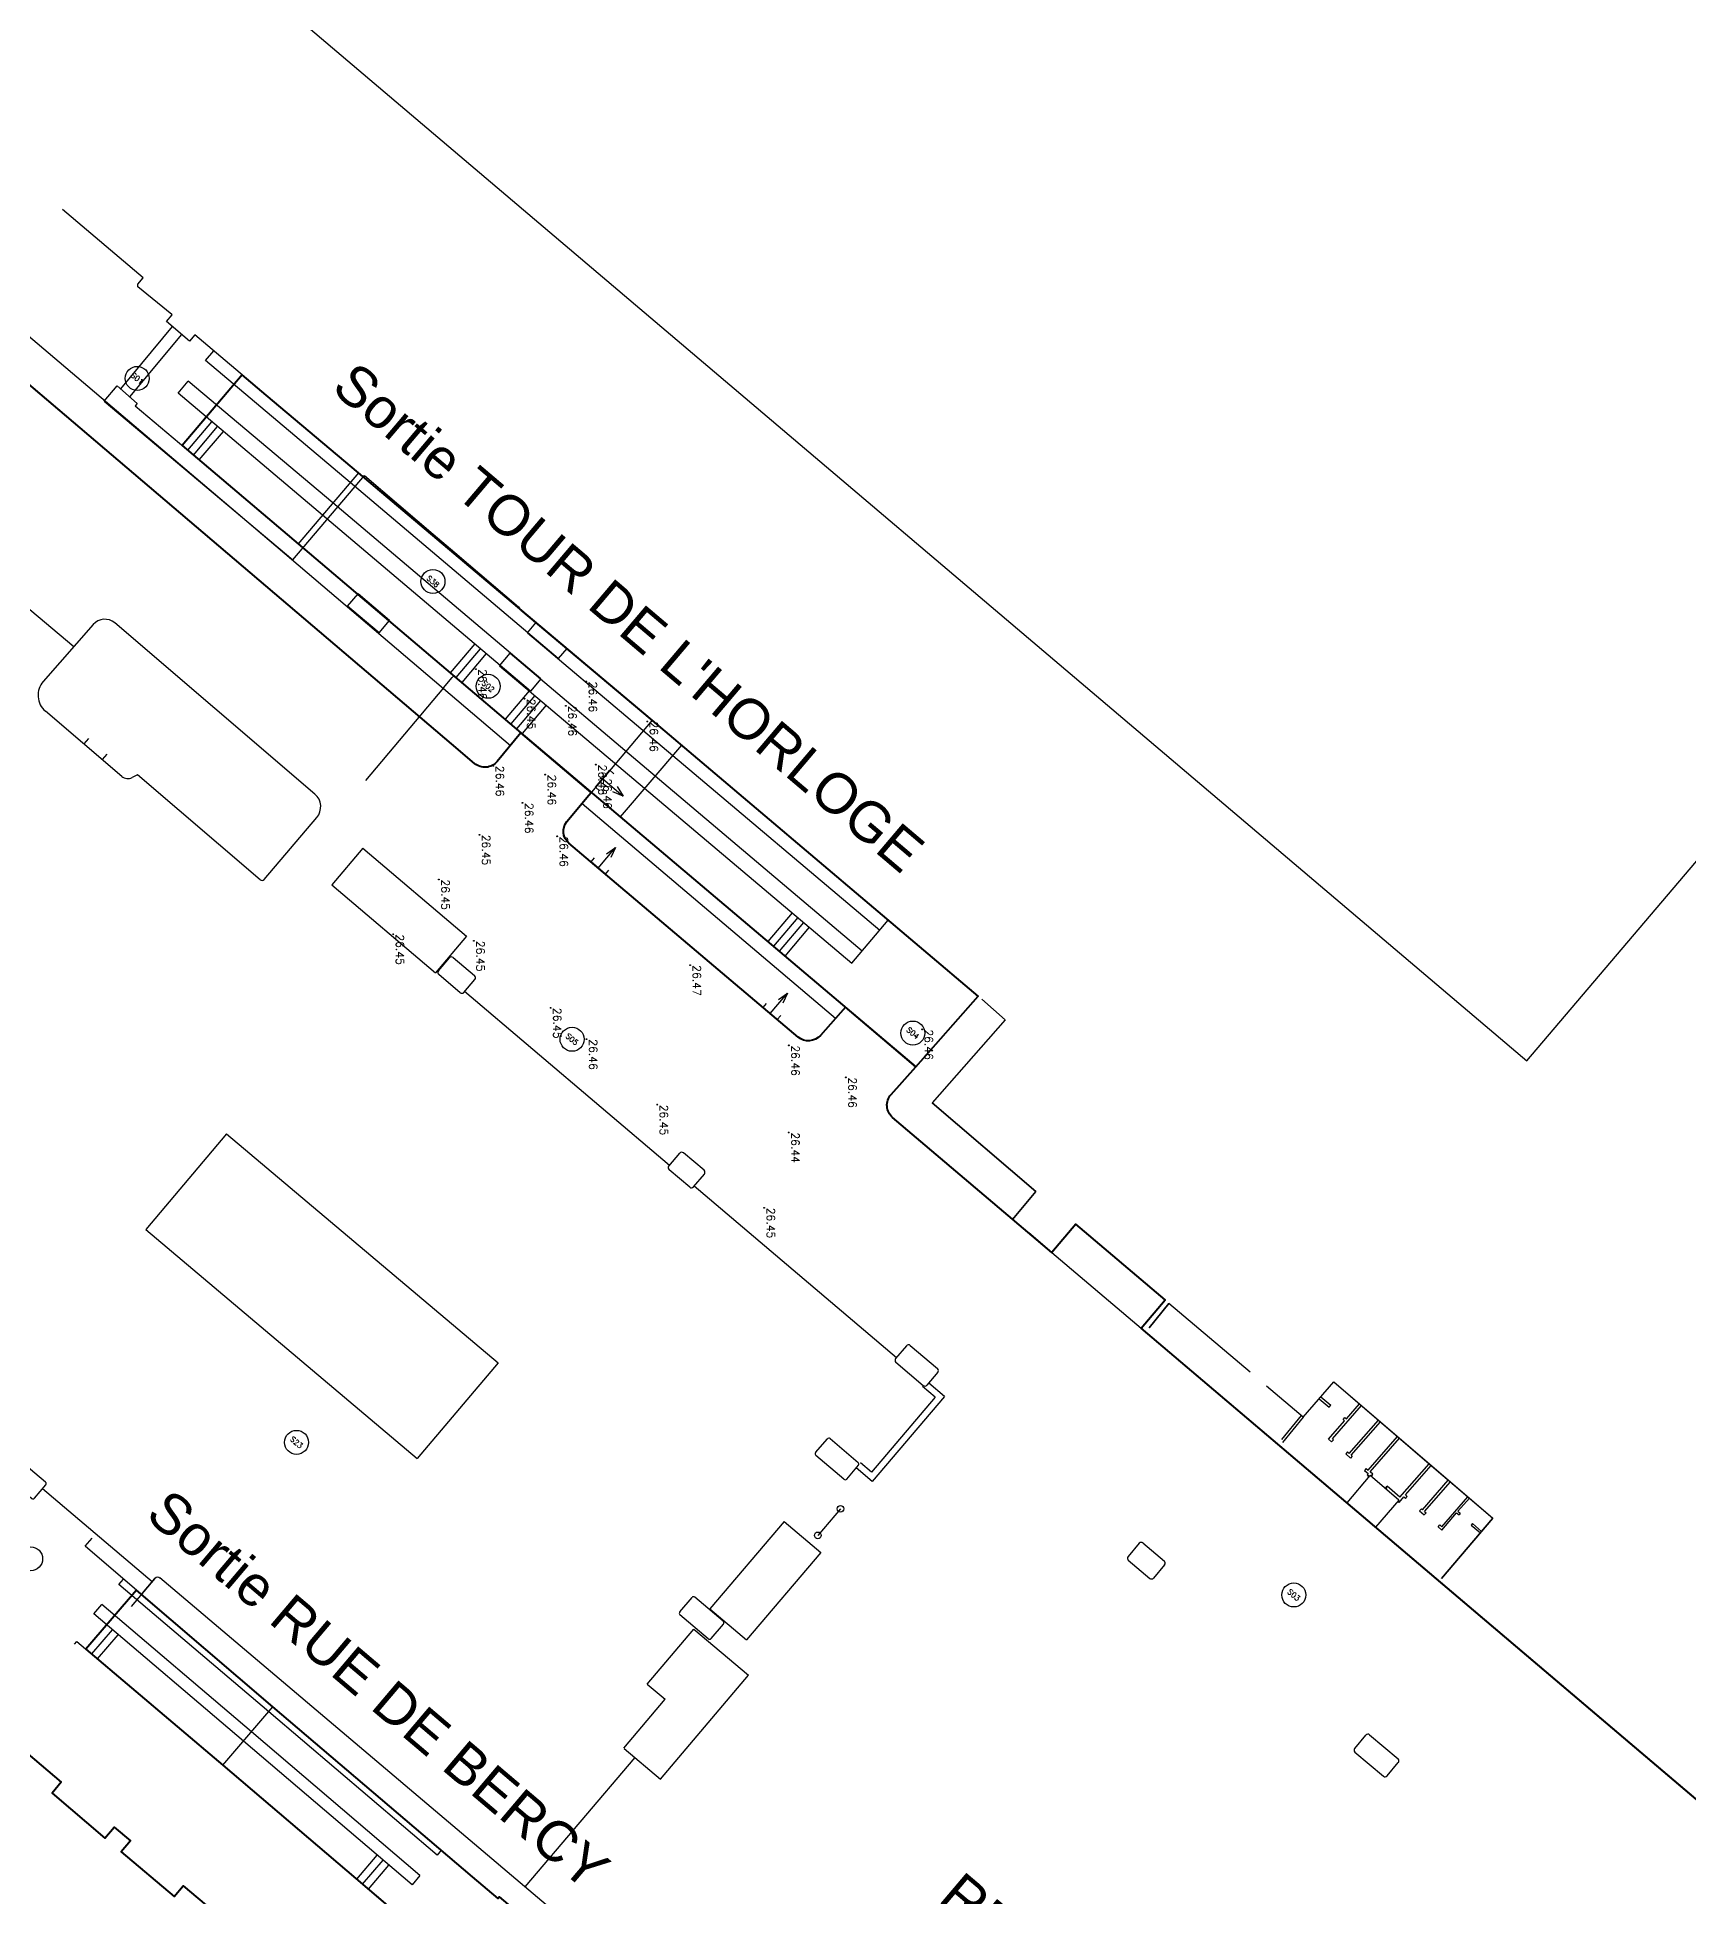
# Model space of a CAD drawing. Header units: metres. Extents: x 1653773 to 1654374, y 8182561 to 8183166.
# Drawn here: x 1654007.7 to 1654069.6, y 8182821.9 to 8182891.7 of the extents above; entities that cross this region are included whole.
import ezdxf
from ezdxf.enums import TextEntityAlignment as Align

# ---------------------------------------------------------------- set-up
doc = ezdxf.new("R2010")
doc.units = ezdxf.units.M
doc.header["$LTSCALE"] = 2
doc.header["$PDMODE"] = 32
doc.header["$PDSIZE"] = 0.03
doc.linetypes.add('CONTINU', pattern=[0])
for name, color, linetype in [('schema', 7, 'Continuous'), ('TOP-BATIS-_-E', 7, 'Continuous'), ('TOP-BATIS-MUR-E', 7, 'Continuous'), ('TOP-INFRA-EF-E', 7, 'Continuous'), ('TOP-INFRA-EM-E', 7, 'Continuous'), ('TOP-SCAN-TRUEVIEW-E', 7, 'Continuous'), ('TOP4R-ALTIT-_-E', 1, 'Continuous'), ('TOP4R-BATIS-_-E', 1, 'Continuous'), ('TOP4R-BATIS-RPT-E', 8, 'Continuous'), ('TOP4R-EQUIP-_-E', 3, 'Continuous'), ('TOP4R-INFRA-EF-E', 1, 'Continuous'), ('TOP4R-INFRA-EM-E', 1, 'Continuous'), ('TOP4R-SCAN-TRUEVIEW-E', 7, 'Continuous'), ('TOP6R-BATIS-_-E', 3, 'Continuous'), ('TOP6R-EQUIP-_-E', 3, 'Continuous'), ('TOP6R-INFRA-EF-E', 3, 'Continuous'), ('TOP6R-INFRA-EM-E', 3, 'Continuous'), ('TOP6R-SCAN-TRUEVIEW-E', 7, 'Continuous')]:
    doc.layers.add(name, color=color, linetype=linetype)
doc.layers.add('TOP4R-SURFACE-_-E', color=7, linetype='Continuous', lineweight=40)
doc.styles.add('Arial', font='ARIAL.TTF')
doc.styles.add('Romanc 2', font='Romanc.shx', dxfattribs={"width": 0.99, "height": 0.5})
doc.styles.get("Standard").update_dxf_attribs({"font": 'txt.shx'})

# ---------------------------------------------------------------- blocks, each defined once
blk = doc.blocks.new('TOPM-ALTIT-_-E')
at = {"color": 0}
blk.add_point((0, 0), dxfattribs=at)
blk = doc.blocks.new('319')
at = {"linetype": 'Continuous'}
for p, q in [((0.5, 0), (0.5, 1)), ((0, 0), (0, 0.2)), ((0, 0), (1, 0)), ((1, 0), (1, 0.2))]:
    blk.add_line(p, q, dxfattribs=at)
blk.add_lwpolyline([(0.65, 0.6), (0.5, 1), (0.35, 0.6)], dxfattribs=at)
blk = doc.blocks.new('cdr_shm')
for p, q in [((1, 0), (1, 1)), ((0, 0), (1, 0))]:
    blk.add_line(p, q)
at = {"flags": 4}
blk.add_attdef('FEUILLE', text='', height=0.05, dxfattribs=at).set_placement((0.05, 0.05), align=Align.BOTTOM_LEFT)

msp = doc.modelspace()

# ---------------------------------------------------------------- linework, layer by layer
at = {"layer": 'TOP-BATIS-_-E'}
for p, q in [((1654009.062, 8182831.402), (1654009.154, 8182831.51)), ((1654009.154, 8182831.51), (1654014.63, 8182826.863))]:
    msp.add_line(p, q, dxfattribs=at)
at = {"layer": 'TOP-BATIS-MUR-E', "linetype": 'CONTINU'}
msp.add_line((1654009.46, 8182835.076), (1654009.724, 8182835.384), dxfattribs=at)
at = {"layer": 'TOP-BATIS-MUR-E', "linetype": 'CONTINU', "flags": 128}
msp.add_lwpolyline([(1654014.63, 8182826.863), (1654016.505, 8182829.051), (1654015.08, 8182830.266), (1654009.46, 8182835.076)], dxfattribs=at)
at = {"layer": 'TOP-INFRA-EF-E', "linetype": 'Continuous', "flags": 128}
for points in [[(1654009.494, 8182831.221), (1654010.273, 8182832.13)], [(1654009.71, 8182831.038), (1654010.489, 8182831.946)], [(1654009.926, 8182830.854), (1654010.705, 8182831.762)]]:
    msp.add_lwpolyline(points, dxfattribs=at)
at = {"layer": 'TOP-INFRA-EM-E'}
for p, q in [((1654010.729, 8182833.646), (1654010.898, 8182833.845)), ((1654016.346, 8182828.866), (1654010.729, 8182833.646)), ((1654009.789, 8182832.542), (1654010.087, 8182832.892)), ((1654015.402, 8182827.765), (1654009.789, 8182832.542)), ((1654015.702, 8182828.114), (1654010.087, 8182832.892))]:
    msp.add_line(p, q, dxfattribs=at)
at = {"layer": 'TOP-INFRA-EM-E', "flags": 128}
msp.add_lwpolyline([(1654012.344, 8182829.541, 0, 0, 0), (1654011.581, 8182830.188, 0.2, 0, 0), (1654011.2, 8182830.511, 0, 0, 0)], format="xyseb", dxfattribs=at)
at = {"layer": 'TOP-SCAN-TRUEVIEW-E'}
msp.add_circle((1654007.418, 8182834.607), 0.45, dxfattribs=at)
at = {"layer": 'TOP4R-BATIS-_-E'}
for p, q in [((1653993.911, 8182890.07), (1654023.195, 8182865.157)), ((1654019.708, 8182875.327), (1654024.98, 8182870.884)), ((1654017.448, 8182872.666), (1654023.244, 8182867.752)), ((1654024.98, 8182870.884), (1654030.725, 8182866.045)), ((1654009.76, 8182869.637), (1654007.89, 8182867.5)), ((1654018.079, 8182863.281), (1654010.572, 8182869.696)), ((1654025.804, 8182865.572), (1654023.244, 8182867.752)), ((1654010.837, 8182863.943), (1654007.971, 8182866.389)), ((1654030.725, 8182866.045), (1654028.383, 8182863.275)), ((1654030.725, 8182866.045), (1654042.948, 8182855.708)), ((1654009.585, 8182865.358), (1654009.414, 8182865.157)), ((1654024.908, 8182864.498), (1654025.804, 8182865.572)), ((1654010.27, 8182864.773), (1654010.099, 8182864.573)), ((1654023.195, 8182865.157), (1654024.065, 8182864.424)), ((1654011.423, 8182863.996), (1654011.222, 8182863.896)), ((1654016.03, 8182860.065), (1654011.423, 8182863.996)), ((1654028.356, 8182863.239), (1654027.53, 8182862.25)), ((1654028.383, 8182863.275), (1654028.356, 8182863.239)), ((1654016.171, 8182860.076), (1654018.149, 8182862.401)), ((1654029.525, 8182862.426), (1654037.969, 8182855.29)), ((1654027.6, 8182861.44), (1654036.2, 8182854.167)), ((1654022.713, 8182856.653), (1654023.125, 8182857.139)), ((1654023.266, 8182857.15), (1654024.067, 8182856.471)), ((1654023.525, 8182855.833), (1654022.724, 8182856.512)), ((1654023.666, 8182855.844), (1654024.078, 8182856.33)), ((1654042.948, 8182855.708), (1654039.681, 8182852.01)), ((1654037.969, 8182855.29), (1654037.033, 8182854.228)), ((1654039.743, 8182851.152), (1654044.85, 8182846.824)), ((1654014.764, 8182850.543), (1654011.734, 8182846.949)), ((1654014.763, 8182850.542), (1654024.947, 8182841.955)), ((1654031.35, 8182849.332), (1654031.759, 8182849.815)), ((1654032.67, 8182849.173), (1654031.9, 8182849.826)), ((1654032.132, 8182848.538), (1654031.361, 8182849.191)), ((1654032.273, 8182848.549), (1654032.682, 8182849.032)), ((1654045.714, 8182846.091), (1654046.612, 8182847.151)), ((1654049.96, 8182844.311), (1654046.612, 8182847.151)), ((1654011.734, 8182846.949), (1654021.918, 8182838.363)), ((1654045.714, 8182846.091), (1654044.85, 8182846.824)), ((1654045.714, 8182846.091), (1654049.062, 8182843.251)), ((1654049.062, 8182843.251), (1654049.96, 8182844.311)), ((1654072.704, 8182823.194), (1654049.062, 8182843.251)), ((1654040.262, 8182842.594), (1654039.854, 8182842.114)), ((1654040.403, 8182842.606), (1654041.425, 8182841.739)), ((1654024.949, 8182841.957), (1654021.918, 8182838.363)), ((1654039.866, 8182841.973), (1654040.888, 8182841.106)), ((1654041.436, 8182841.598), (1654041.029, 8182841.118)), ((1654041.333, 8182840.667), (1654040.862, 8182841.066)), ((1654041.686, 8182840.696), (1654041.095, 8182841.196)), ((1654041.333, 8182840.667), (1654038.949, 8182837.855)), ((1654041.686, 8182840.696), (1654038.978, 8182837.503)), ((1654036.855, 8182838.586), (1654037.294, 8182839.103)), ((1654037.4, 8182839.111), (1654038.449, 8182838.221)), ((1654037.914, 8182837.59), (1654036.864, 8182838.48)), ((1654038.019, 8182837.598), (1654038.458, 8182838.115)), ((1654038.949, 8182837.855), (1654038.535, 8182838.206)), ((1654038.978, 8182837.503), (1654038.373, 8182838.015)), ((1654056.785, 8182836.699), (1654057.646, 8182837.728)), ((1654057.565, 8182837.714), (1654057.606, 8182837.68)), ((1654058.723, 8182836.811), (1654057.646, 8182837.728)), ((1654057.734, 8182837.743), (1654057.69, 8182837.691)), ((1654058.723, 8182836.811), (1654057.851, 8182835.795)), ((1654058.277, 8182837.28), (1654058.233, 8182837.229)), ((1654058.722, 8182836.714), (1654058.675, 8182836.755)), ((1654048.989, 8182835.188), (1654048.569, 8182834.692)), ((1654049.13, 8182835.2), (1654049.931, 8182834.521)), ((1654012.08, 8182833.871), (1654011.183, 8182832.814)), ((1654011.61, 8182833.317), (1654012.08, 8182833.871)), ((1654026.746, 8182821.629), (1654012.268, 8182833.887)), ((1654048.58, 8182834.552), (1654049.381, 8182833.872)), ((1654049.943, 8182834.38), (1654049.522, 8182833.884)), ((1654031.759, 8182832.613), (1654032.22, 8182833.156)), ((1654032.828, 8182831.608), (1654031.768, 8182832.507)), ((1654033.386, 8182832.266), (1654032.326, 8182833.165)), ((1654032.934, 8182831.616), (1654033.395, 8182832.16)), ((1654016.505, 8182829.051), (1654023.983, 8182822.687)), ((1654006.474, 8182828.001), (1654008.566, 8182826.226)), ((1654057.068, 8182827.5), (1654057.489, 8182827.996)), ((1654057.63, 8182828.007), (1654058.693, 8182827.105)), ((1654057.08, 8182827.359), (1654058.144, 8182826.457)), ((1654058.285, 8182826.468), (1654058.705, 8182826.964)), ((1654008.566, 8182826.226), (1654008.222, 8182825.821)), ((1654014.63, 8182826.863), (1654019.607, 8182822.626)), ((1654008.222, 8182825.821), (1654010.207, 8182824.137)), ((1654010.551, 8182824.543), (1654010.207, 8182824.137)), ((1654010.551, 8182824.543), (1654011.159, 8182824.028)), ((1654011.159, 8182824.028), (1654010.815, 8182823.622)), ((1654010.815, 8182823.622), (1654012.8, 8182821.939)), ((1654013.144, 8182822.345), (1654012.8, 8182821.939)), ((1654013.144, 8182822.345), (1654014.234, 8182821.42)), ((1654019.607, 8182822.626), (1654023.09, 8182819.661)), ((1654024.949, 8182821.867), (1654023.983, 8182822.687))]:
    msp.add_line(p, q, dxfattribs=at)
at = {"layer": 'TOP4R-BATIS-_-E', "flags": 128}
msp.add_lwpolyline([(1654007.071, 8182838.151), (1654006.65, 8182837.655, 0.414214), (1654006.659, 8182837.55), (1654007.46, 8182836.87, 0.414214), (1654007.566, 8182836.879), (1654007.986, 8182837.375, 0.414214), (1654007.977, 8182837.481), (1654007.177, 8182838.16, 0.414214)], format="xyb", close=True, dxfattribs=at)
at = {"layer": 'TOP4R-BATIS-_-E'}
for centre, radius, start, end in [((1654010.196, 8182869.255), 0.579, 49.48775, 138.81095), ((1654008.479, 8182866.984), 0.783, 138.81095, 229.52905), ((1654011.065, 8182864.21), 0.351, 229.52905, 296.56328), ((1654024.45, 8182864.881), 0.597, 229.87164, 320.16394), ((1654017.673, 8182862.806), 0.625, 319.60473, 49.48941), ((1654027.973, 8182861.88), 0.576, 140.15336, 229.77605), ((1654016.095, 8182860.141), 0.1, 229.52905, 319.60473), ((1654023.201, 8182857.074), 0.1, 49.6963, 139.6963), ((1654022.789, 8182856.588), 0.1, 139.6963, 229.6963), ((1654024.002, 8182856.395), 0.1, 319.6963, 49.6963), ((1654023.59, 8182855.909), 0.1, 229.6963, 319.6963), ((1654036.585, 8182854.622), 0.596, 229.77605, 318.61817), ((1654040.132, 8182851.611), 0.602, 138.54912, 229.72131), ((1654031.426, 8182849.267), 0.1, 139.6963, 229.6963), ((1654031.835, 8182849.75), 0.1, 49.6963, 139.6963), ((1654032.196, 8182848.614), 0.1, 229.6963, 319.6963), ((1654032.606, 8182849.097), 0.1, 319.6963, 49.6963), ((1654040.338, 8182842.53), 0.1, 49.6963, 139.6963), ((1654039.931, 8182842.049), 0.1, 139.6963, 229.6963), ((1654041.36, 8182841.663), 0.1, 319.6963, 49.6963), ((1654040.953, 8182841.182), 0.1, 229.6963, 319.6963), ((1654037.351, 8182839.054), 0.075, 49.6963, 139.6963), ((1654036.913, 8182838.537), 0.075, 139.6963, 229.6963), ((1654038.401, 8182838.164), 0.075, 319.6963, 49.6963), ((1654037.962, 8182837.647), 0.075, 229.6963, 319.6963), ((1654048.645, 8182834.628), 0.1, 139.6963, 229.6963), ((1654049.066, 8182835.123), 0.1, 49.6963, 139.6963), ((1654012.182, 8182833.785), 0.133, 49.6963, 139.6963), ((1654049.446, 8182833.949), 0.1, 229.6963, 319.6963), ((1654049.866, 8182834.444), 0.1, 319.6963, 49.6963), ((1654032.277, 8182833.108), 0.075, 49.6963, 139.6963), ((1654031.816, 8182832.564), 0.075, 139.6963, 229.6963), ((1654033.337, 8182832.208), 0.075, 319.6963, 49.6963), ((1654032.876, 8182831.665), 0.075, 229.6963, 319.6963), ((1654057.565, 8182827.931), 0.1, 49.6963, 139.6963), ((1654057.144, 8182827.435), 0.1, 139.6963, 229.6963), ((1654058.629, 8182827.028), 0.1, 319.6963, 49.6963), ((1654058.208, 8182826.533), 0.1, 229.6963, 319.6963)]:
    msp.add_arc(centre, radius, start, end, dxfattribs=at)
at = {"layer": 'TOP4R-BATIS-RPT-E'}
for p, q in [((1654001.036, 8182885.805), (1654014.944, 8182874.013)), ((1654014.944, 8182874.013), (1654025.415, 8182865.105)), ((1654028.095, 8182862.927), (1654037.6, 8182854.871)), ((1654043.083, 8182855.585), (1654043.961, 8182854.813)), ((1654043.083, 8182855.585), (1654043.961, 8182854.813)), ((1654043.961, 8182854.813), (1654041.225, 8182851.701)), ((1654043.961, 8182854.813), (1654041.225, 8182851.701)), ((1654041.225, 8182851.701), (1654045.108, 8182848.375)), ((1654045.108, 8182848.375), (1654041.225, 8182851.701)), ((1654045.108, 8182848.375), (1654044.243, 8182847.329)), ((1654044.243, 8182847.329), (1654045.108, 8182848.375)), ((1654049.361, 8182843.268), (1654050.103, 8182844.179)), ((1654050.103, 8182844.179), (1654049.361, 8182843.268)), ((1654053.151, 8182841.598), (1654050.103, 8182844.179)), ((1654055.135, 8182839.918), (1654053.761, 8182841.081)), ((1654055.134, 8182839.917), (1654056.286, 8182841.238)), ((1654055.135, 8182839.918), (1654056.286, 8182841.238)), ((1654056.286, 8182841.238), (1654062.25, 8182836.126)), ((1654056.286, 8182841.238), (1654059.865, 8182838.173)), ((1654055.734, 8182840.605), (1654056.106, 8182840.286)), ((1654055.8, 8182840.68), (1654056.171, 8182840.362)), ((1654056.106, 8182840.286), (1654056.171, 8182840.362)), ((1654056.232, 8182839.106), (1654057.319, 8182840.353)), ((1654056.757, 8182839.86), (1654057.243, 8182840.418)), ((1654055.058, 8182839.983), (1654054.325, 8182839.082)), ((1654055.136, 8182839.919), (1654054.36, 8182838.968)), ((1654056.091, 8182839.097), (1654056.691, 8182839.785)), ((1654056.638, 8182839.831), (1654056.703, 8182839.907)), ((1654056.638, 8182839.831), (1654056.691, 8182839.785)), ((1654056.703, 8182839.907), (1654056.757, 8182839.86)), ((1654056.865, 8182838.554), (1654057.958, 8182839.807)), ((1654056.94, 8182838.488), (1654058.033, 8182839.742)), ((1654056.204, 8182838.998), (1654056.091, 8182839.097)), ((1654056.269, 8182839.073), (1654056.204, 8182838.998)), ((1654056.269, 8182839.073), (1654056.232, 8182839.106)), ((1654057.573, 8182837.936), (1654058.672, 8182839.195)), ((1654057.648, 8182837.87), (1654058.748, 8182839.13)), ((1654056.797, 8182838.613), (1654056.731, 8182838.538)), ((1654056.912, 8182838.38), (1654056.731, 8182838.538)), ((1654056.865, 8182838.554), (1654056.797, 8182838.613)), ((1654056.978, 8182838.455), (1654056.912, 8182838.38)), ((1654056.94, 8182838.488), (1654056.978, 8182838.455)), ((1654058.766, 8182836.913), (1654059.865, 8182838.173)), ((1654058.974, 8182837), (1654059.941, 8182838.108)), ((1654059.865, 8182838.173), (1654062.25, 8182836.126)), ((1654057.505, 8182837.995), (1654057.439, 8182837.92)), ((1654057.439, 8182837.92), (1654057.571, 8182837.805)), ((1654057.505, 8182837.995), (1654057.573, 8182837.936)), ((1654057.571, 8182837.805), (1654057.533, 8182837.759)), ((1654057.609, 8182837.694), (1654057.533, 8182837.759)), ((1654057.754, 8182837.779), (1654057.648, 8182837.87)), ((1654057.689, 8182837.703), (1654057.754, 8182837.779)), ((1654059.607, 8182836.448), (1654060.579, 8182837.561)), ((1654059.69, 8182836.375), (1654060.662, 8182837.489)), ((1654058.219, 8182837.25), (1654058.284, 8182837.326)), ((1654058.766, 8182836.913), (1654058.284, 8182837.326)), ((1654058.733, 8182836.719), (1654058.909, 8182836.925)), ((1654058.909, 8182836.925), (1654058.976, 8182836.865)), ((1654058.974, 8182837), (1654059.042, 8182836.941)), ((1654058.976, 8182836.865), (1654059.042, 8182836.941)), ((1654060.338, 8182835.81), (1654061.315, 8182836.929)), ((1654060.941, 8182836.39), (1654061.37, 8182836.881)), ((1654059.504, 8182836.405), (1654059.57, 8182836.48)), ((1654059.504, 8182836.405), (1654059.677, 8182836.254)), ((1654059.57, 8182836.48), (1654059.607, 8182836.448)), ((1654059.677, 8182836.254), (1654059.743, 8182836.329)), ((1654059.69, 8182836.375), (1654059.743, 8182836.329)), ((1654062.25, 8182836.126), (1654060.326, 8182833.873)), ((1654060.326, 8182833.873), (1654062.25, 8182836.126)), ((1654060.333, 8182835.682), (1654060.891, 8182836.336)), ((1654060.891, 8182836.336), (1654060.983, 8182836.258)), ((1654060.941, 8182836.39), (1654061.03, 8182836.313)), ((1654061.03, 8182836.313), (1654060.983, 8182836.258)), ((1654060.197, 8182835.8), (1654060.263, 8182835.876)), ((1654060.197, 8182835.8), (1654060.333, 8182835.682)), ((1654060.263, 8182835.876), (1654060.338, 8182835.81)), ((1654061.486, 8182835.924), (1654061.439, 8182835.868)), ((1654061.439, 8182835.868), (1654061.781, 8182835.576)), ((1654061.486, 8182835.924), (1654061.828, 8182835.632))]:
    msp.add_line(p, q, dxfattribs=at)
at = {"layer": 'TOP4R-EQUIP-_-E'}
for p, q in [((1654007.157, 8182870.401), (1654009.033, 8182868.806)), ((1654019.871, 8182861.25), (1654018.707, 8182859.878)), ((1654019.871, 8182861.25), (1654023.762, 8182857.95)), ((1654018.712, 8182859.874), (1654022.598, 8182856.577)), ((1654023.762, 8182857.95), (1654022.598, 8182856.577)), ((1654031.371, 8182849.357), (1654023.69, 8182855.872)), ((1654039.881, 8182842.146), (1654032.297, 8182848.579)), ((1654011.976, 8182833.748), (1654007.866, 8182837.233)), ((1654035.671, 8182836.007), (1654032.893, 8182832.732)), ((1654035.671, 8182836.007), (1654037.044, 8182834.843)), ((1654037.784, 8182836.481), (1654036.94, 8182835.486)), ((1654037.044, 8182834.843), (1654034.266, 8182831.568)), ((1654032.893, 8182832.732), (1654034.266, 8182831.568)), ((1654030.54, 8182829.909), (1654032.289, 8182831.972)), ((1654032.289, 8182831.972), (1654034.333, 8182830.238)), ((1654030.54, 8182829.909), (1654031.211, 8182829.34)), ((1654031.032, 8182826.347), (1654034.333, 8182830.238)), ((1654029.66, 8182827.511), (1654031.211, 8182829.34)), ((1654030.072, 8182827.161), (1654025.951, 8182822.302)), ((1654029.68, 8182827.494), (1654031.032, 8182826.347))]:
    msp.add_line(p, q, dxfattribs=at)
for centre in [(1654037.784, 8182836.481), (1654036.94, 8182835.486)]:
    msp.add_circle(centre, 0.125, dxfattribs=at)
at = {"layer": 'TOP4R-INFRA-EF-E'}
for p, q in [((1654035.97, 8182858.829), (1654035.057, 8182857.752)), ((1654036.185, 8182858.648), (1654035.271, 8182857.571)), ((1654036.401, 8182858.466), (1654035.487, 8182857.388)), ((1654036.615, 8182858.285), (1654035.701, 8182857.207)), ((1654019.645, 8182822.593), (1654020.414, 8182823.5)), ((1654019.864, 8182822.407), (1654020.633, 8182823.313)), ((1654020.086, 8182822.218), (1654020.854, 8182823.124))]:
    msp.add_line(p, q, dxfattribs=at)
at = {"layer": 'TOP4R-INFRA-EF-E', "flags": 128}
for points in [[(1654024.072, 8182868.912), (1654023.154, 8182867.829)], [(1654023.37, 8182867.645), (1654024.289, 8182868.729)], [(1654024.504, 8182868.547), (1654023.588, 8182867.46)]]:
    msp.add_lwpolyline(points, dxfattribs=at)
at = {"layer": 'TOP4R-INFRA-EM-E'}
for p, q in [((1654027.205, 8182868.368), (1654019.399, 8182874.962)), ((1654026.169, 8182867.141), (1654018.358, 8182873.738)), ((1654026.554, 8182867.596), (1654018.745, 8182874.193)), ((1654027.522, 8182868.743), (1654027.205, 8182868.368)), ((1654026.554, 8182867.596), (1654026.169, 8182867.141)), ((1654031.498, 8182864.726), (1654039.257, 8182858.174)), ((1654030.841, 8182863.96), (1654038.606, 8182857.402)), ((1654030.443, 8182863.497), (1654038.212, 8182856.936)), ((1654038.212, 8182856.936), (1654039.58, 8182858.556)), ((1654022.66, 8182823.492), (1654016.346, 8182828.866)), ((1654021.721, 8182822.387), (1654015.402, 8182827.765)), ((1654022.019, 8182822.738), (1654015.702, 8182828.114)), ((1654022.819, 8182823.678), (1654022.66, 8182823.492)), ((1654022.019, 8182822.738), (1654021.721, 8182822.387))]:
    msp.add_line(p, q, dxfattribs=at)
at = {"layer": 'TOP4R-INFRA-EM-E', "flags": 128}
for points in [[(1654024.719, 8182869.782, 0, 0, 0), (1654023.957, 8182870.429, 0.2, 0, 0), (1654023.575, 8182870.752, 0, 0, 0)], [(1654036.825, 8182859.587, 0, 0, 0), (1654036.062, 8182860.234, 0.2, 0, 0), (1654035.681, 8182860.557, 0, 0, 0)], [(1654020.773, 8182824.445, 0, 0, 0), (1654020.01, 8182825.091, 0.2, 0, 0), (1654019.629, 8182825.415, 0, 0, 0)]]:
    msp.add_lwpolyline(points, format="xyseb", dxfattribs=at)
at = {"layer": 'TOP4R-SCAN-TRUEVIEW-E'}
for centre in [(1654024.574, 8182867.32), (1654027.722, 8182854.085), (1654040.5, 8182854.319), (1654017.39, 8182838.973), (1654054.786, 8182833.25)]:
    msp.add_circle(centre, 0.45, dxfattribs=at)
at = {"layer": 'TOP4R-SURFACE-_-E', "color": 5, "flags": 128}
msp.add_lwpolyline([(1654039.743, 8182851.152, -0.420218), (1654039.681, 8182852.01), (1654040.606, 8182853.058), (1654037.969, 8182855.29), (1654037.033, 8182854.228, -0.408307), (1654036.2, 8182854.167), (1654027.6, 8182861.44, -0.412286), (1654027.53, 8182862.25), (1654028.356, 8182863.239), (1654028.441, 8182863.343), (1654025.804, 8182865.572), (1654024.908, 8182864.498, -0.415709), (1654024.065, 8182864.424), (1654023.195, 8182865.157), (1653993.911, 8182890.07), (1653991.519, 8182892.084, -0.416898), (1653991.452, 8182892.909), (1653991.956, 8182893.498), (1653982.511, 8182901.497), (1653953.351, 8182926.262)], format="xyb", dxfattribs=at)
at = {"layer": 'TOP4R-SURFACE-_-E', "color": 6, "flags": 128}
for points in [[(1654040.606, 8182853.058), (1654042.948, 8182855.708), (1654030.725, 8182866.045), (1654024.98, 8182870.884), (1654019.708, 8182875.327), (1654016.249, 8182878.241), (1654015.345, 8182879.002), (1654013.101, 8182876.351), (1654017.448, 8182872.666), (1654023.244, 8182867.752), (1654025.804, 8182865.572), (1654029.525, 8182862.426), (1654040.606, 8182853.058)], [(1654024.255, 8182818.554), (1654026.226, 8182820.891), (1654025.001, 8182821.928), (1654024.949, 8182821.867), (1654023.983, 8182822.687), (1654016.505, 8182829.051), (1654011.386, 8182833.428), (1654009.494, 8182831.221), (1654014.63, 8182826.863), (1654019.607, 8182822.626), (1654023.09, 8182819.661), (1654023.028, 8182819.588), (1654024.255, 8182818.554)]]:
    msp.add_lwpolyline(points, dxfattribs=at)
at = {"layer": 'TOP4R-SURFACE-_-E', "color": 5, "flags": 128}
for points in [[(1654072.704, 8182823.194), (1654049.062, 8182843.251), (1654049.96, 8182844.311), (1654046.612, 8182847.151), (1654045.714, 8182846.091), (1654039.743, 8182851.152)], [(1654006.474, 8182828.001), (1654008.566, 8182826.226), (1654008.222, 8182825.821), (1654010.207, 8182824.137), (1654010.551, 8182824.543), (1654011.159, 8182824.028), (1654010.815, 8182823.622), (1654012.8, 8182821.939), (1654013.144, 8182822.345), (1654014.234, 8182821.42)]]:
    msp.add_lwpolyline(points, dxfattribs=at)
at = {"layer": 'TOP6R-BATIS-_-E', "linetype": 'Continuous'}
for p, q in [((1654011.642, 8182882.636), (1654008.619, 8182885.199)), ((1654016.249, 8182878.241), (1654013.575, 8182880.493)), ((1654010.178, 8182878.007), (1654010.66, 8182878.586)), ((1654010.66, 8182878.586), (1654011.417, 8182877.926)), ((1654011.344, 8182877.838), (1654013.239, 8182876.234)), ((1654019.708, 8182875.327), (1654016.249, 8182878.241)), ((1654019.708, 8182875.327), (1654017.448, 8182872.666))]:
    msp.add_line(p, q, dxfattribs=at)
at = {"layer": 'TOP6R-BATIS-_-E'}
for p, q in [((1654013.239, 8182876.234), (1654017.448, 8182872.666)), ((1654019.306, 8182870.324), (1654019.696, 8182870.784)), ((1654020.487, 8182869.323), (1654019.306, 8182870.324)), ((1654020.876, 8182869.783), (1654019.696, 8182870.784)), ((1654020.487, 8182869.323), (1654020.876, 8182869.783)), ((1654031.829, 8182865.112), (1654029.525, 8182862.426))]:
    msp.add_line(p, q, dxfattribs=at)
at = {"layer": 'TOP6R-BATIS-_-E', "linetype": 'CONTINU'}
for p, q in [((1654022.906, 8182867.266), (1654023.225, 8182867.652)), ((1654023.366, 8182867.664), (1654029.525, 8182862.426)), ((1654022.906, 8182867.266), (1654019.977, 8182863.782))]:
    msp.add_line(p, q, dxfattribs=at)
at = {"layer": 'TOP6R-BATIS-_-E', "linetype": 'Continuous', "flags": 128}
msp.add_lwpolyline([(1654013.38, 8182880.262), (1654012.513, 8182880.996), (1654012.727, 8182881.248), (1654012.708, 8182881.263), (1654011.441, 8182882.301), (1654011.437, 8182882.394)], dxfattribs=at)
at = {"layer": 'TOP6R-BATIS-_-E', "linetype": 'CONTINU', "flags": 128}
msp.add_lwpolyline([(1654010.178, 8182878.007), (1654017.248, 8182872.056), (1654019.943, 8182875.228), (1654022.519, 8182873.022), (1654023.33, 8182872.341), (1654025.711, 8182870.297), (1654025.802, 8182870.178), (1654031.829, 8182865.112)], dxfattribs=at)
at = {"layer": 'TOP6R-BATIS-_-E', "linetype": 'CONTINU'}
msp.add_arc((1654023.301, 8182867.588), 0.0995, 49.30742, 140.24497, dxfattribs=at)
at = {"layer": 'TOP6R-EQUIP-_-E'}
for p, q in [((1654012.73, 8182880.812), (1654010.786, 8182878.475)), ((1654011.141, 8182878.167), (1654013.089, 8182880.509))]:
    msp.add_line(p, q, dxfattribs=at)
at = {"layer": 'TOP6R-INFRA-EF-E'}
for p, q in [((1654011.437, 8182882.394), (1654011.642, 8182882.636)), ((1654013.575, 8182880.493), (1654013.38, 8182880.262)), ((1654013.982, 8182879.538), (1654014.284, 8182879.896)), ((1654012.945, 8182878.311), (1654013.33, 8182878.766)), ((1654011.417, 8182877.926), (1654011.344, 8182877.838)), ((1654026.112, 8182867.154), (1654025.213, 8182866.093)), ((1654026.327, 8182866.973), (1654025.427, 8182865.911)), ((1654026.541, 8182866.792), (1654025.64, 8182865.729)), ((1654026.756, 8182866.611), (1654025.854, 8182865.548))]:
    msp.add_line(p, q, dxfattribs=at)
at = {"layer": 'TOP6R-INFRA-EF-E', "flags": 128}
for points in [[(1654013.101, 8182876.351), (1654014.003, 8182877.417)], [(1654013.312, 8182876.173), (1654014.214, 8182877.239)], [(1654013.529, 8182875.988), (1654014.432, 8182877.055)], [(1654013.742, 8182875.808), (1654014.645, 8182876.875)]]:
    msp.add_lwpolyline(points, dxfattribs=at)
at = {"layer": 'TOP6R-INFRA-EM-E'}
for p, q in [((1654019.399, 8182874.962), (1654013.982, 8182879.538)), ((1654018.745, 8182874.193), (1654013.33, 8182878.766)), ((1654018.358, 8182873.738), (1654012.945, 8182878.311)), ((1654026.048, 8182869.329), (1654026.365, 8182869.704)), ((1654026.048, 8182869.329), (1654031.498, 8182864.726)), ((1654025.003, 8182868.091), (1654025.397, 8182868.557)), ((1654025.003, 8182868.091), (1654030.443, 8182863.497)), ((1654025.397, 8182868.557), (1654030.841, 8182863.96))]:
    msp.add_line(p, q, dxfattribs=at)
at = {"layer": 'TOP6R-INFRA-EM-E', "flags": 128}
for points in [[(1654015.953, 8182874.868, 0, 0, 0), (1654015.19, 8182875.515, 0.2, 0, 0), (1654014.809, 8182875.839, 0, 0, 0)], [(1654028.058, 8182864.674, 0, 0, 0), (1654027.296, 8182865.32, 0.2, 0, 0), (1654026.915, 8182865.644, 0, 0, 0)]]:
    msp.add_lwpolyline(points, format="xyseb", dxfattribs=at)
at = {"layer": 'TOP6R-SCAN-TRUEVIEW-E'}
for centre in [(1654011.414, 8182878.864), (1654022.506, 8182871.251)]:
    msp.add_circle(centre, 0.45, dxfattribs=at)

# ---------------------------------------------------------------- block references
at = {"layer": 'schema', "xscale": 208, "yscale": 176.2, "zscale": 208, "rotation": 319.6963014442463}
msp.add_blockref('cdr_shm', (1653904.903, 8182987.816), dxfattribs=at)
at = {"layer": 'TOP4R-ALTIT-_-E'}
ref = msp.add_blockref('TOPM-ALTIT-_-E', (1654024.117, 8182867.965), dxfattribs=at)
ref.add_attrib('ALT', '26.46', (1654024.217, 8182867.965), dxfattribs={"height": 0.3, "rotation": 270, "style": 'Romanc 2', "width": 0.99})
ref = msp.add_blockref('TOPM-ALTIT-_-E', (1654028.256, 8182867.496), dxfattribs=at)
ref.add_attrib('ALT', '26.46', (1654028.356, 8182867.496), dxfattribs={"height": 0.3, "rotation": 270, "style": 'Romanc 2', "width": 0.99})
ref = msp.add_blockref('TOPM-ALTIT-_-E', (1654025.941, 8182866.856), dxfattribs=at)
ref.add_attrib('ALT', '26.45', (1654026.041, 8182866.856), dxfattribs={"height": 0.3, "rotation": 270, "style": 'Romanc 2', "width": 0.99})
ref = msp.add_blockref('TOPM-ALTIT-_-E', (1654027.484, 8182866.591), dxfattribs=at)
ref.add_attrib('ALT', '26.46', (1654027.584, 8182866.591), dxfattribs={"height": 0.3, "rotation": 270, "style": 'Romanc 2', "width": 0.99})
ref = msp.add_blockref('TOPM-ALTIT-_-E', (1654030.543, 8182866.002), dxfattribs=at)
ref.add_attrib('ALT', '26.46', (1654030.643, 8182866.002), dxfattribs={"height": 0.3, "rotation": 270, "style": 'Romanc 2', "width": 0.99})
ref = msp.add_blockref('TOPM-ALTIT-_-E', (1654024.768, 8182864.337), dxfattribs=at)
ref.add_attrib('ALT', '26.46', (1654024.868, 8182864.337), dxfattribs={"height": 0.3, "rotation": 270, "style": 'Romanc 2', "width": 0.99})
ref = msp.add_blockref('TOPM-ALTIT-_-E', (1654026.716, 8182864.008), dxfattribs=at)
ref.add_attrib('ALT', '26.46', (1654026.816, 8182864.008), dxfattribs={"height": 0.3, "rotation": 270, "style": 'Romanc 2', "width": 0.99})
ref = msp.add_blockref('TOPM-ALTIT-_-E', (1654028.61, 8182864.383), dxfattribs=at)
ref.add_attrib('ALT', '26.46', (1654028.71, 8182864.383), dxfattribs={"height": 0.3, "rotation": 270, "style": 'Romanc 2', "width": 0.99})
ref = msp.add_blockref('TOPM-ALTIT-_-E', (1654028.8, 8182863.869), dxfattribs=at)
ref.add_attrib('ALT', '26.46', (1654028.9, 8182863.869), dxfattribs={"height": 0.3, "rotation": 270, "style": 'Romanc 2', "width": 0.99})
ref = msp.add_blockref('TOPM-ALTIT-_-E', (1654025.859, 8182862.947), dxfattribs=at)
ref.add_attrib('ALT', '26.46', (1654025.959, 8182862.947), dxfattribs={"height": 0.3, "rotation": 270, "style": 'Romanc 2', "width": 0.99})
ref = msp.add_blockref('TOPM-ALTIT-_-E', (1654024.248, 8182861.754), dxfattribs=at)
ref.add_attrib('ALT', '26.45', (1654024.348, 8182861.754), dxfattribs={"height": 0.3, "rotation": 270, "style": 'Romanc 2', "width": 0.99})
ref = msp.add_blockref('TOPM-ALTIT-_-E', (1654027.165, 8182861.695), dxfattribs=at)
ref.add_attrib('ALT', '26.46', (1654027.265, 8182861.695), dxfattribs={"height": 0.3, "rotation": 270, "style": 'Romanc 2', "width": 0.99})
ref = msp.add_blockref('TOPM-ALTIT-_-E', (1654022.724, 8182860.078), dxfattribs=at)
ref.add_attrib('ALT', '26.45', (1654022.824, 8182860.078), dxfattribs={"height": 0.3, "rotation": 270, "style": 'Romanc 2', "width": 0.99})
ref = msp.add_blockref('TOPM-ALTIT-_-E', (1654021.018, 8182858.021), dxfattribs=at)
ref.add_attrib('ALT', '26.45', (1654021.118, 8182858.021), dxfattribs={"height": 0.3, "rotation": 270, "style": 'Romanc 2', "width": 0.99})
ref = msp.add_blockref('TOPM-ALTIT-_-E', (1654024.037, 8182857.777), dxfattribs=at)
ref.add_attrib('ALT', '26.45', (1654024.137, 8182857.777), dxfattribs={"height": 0.3, "rotation": 270, "style": 'Romanc 2', "width": 0.99})
ref = msp.add_blockref('TOPM-ALTIT-_-E', (1654032.153, 8182856.862), dxfattribs=at)
ref.add_attrib('ALT', '26.47', (1654032.253, 8182856.862), dxfattribs={"height": 0.3, "rotation": 270, "style": 'Romanc 2', "width": 0.99})
ref = msp.add_blockref('TOPM-ALTIT-_-E', (1654026.918, 8182855.262), dxfattribs=at)
ref.add_attrib('ALT', '26.45', (1654027.018, 8182855.262), dxfattribs={"height": 0.3, "rotation": 270, "style": 'Romanc 2', "width": 0.99})
ref = msp.add_blockref('TOPM-ALTIT-_-E', (1654028.265, 8182854.087), dxfattribs=at)
ref.add_attrib('ALT', '26.46', (1654028.365, 8182854.087), dxfattribs={"height": 0.3, "rotation": 270, "style": 'Romanc 2', "width": 0.99})
ref = msp.add_blockref('TOPM-ALTIT-_-E', (1654040.848, 8182854.458), dxfattribs=at)
ref.add_attrib('ALT', '26.46', (1654040.948, 8182854.458), dxfattribs={"height": 0.3, "rotation": 270, "style": 'Romanc 2', "width": 0.99})
ref = msp.add_blockref('TOPM-ALTIT-_-E', (1654035.847, 8182853.858), dxfattribs=at)
ref.add_attrib('ALT', '26.46', (1654035.947, 8182853.858), dxfattribs={"height": 0.3, "rotation": 270, "style": 'Romanc 2', "width": 0.99})
ref = msp.add_blockref('TOPM-ALTIT-_-E', (1654037.987, 8182852.658), dxfattribs=at)
ref.add_attrib('ALT', '26.46', (1654038.087, 8182852.658), dxfattribs={"height": 0.3, "rotation": 270, "style": 'Romanc 2', "width": 0.99})
ref = msp.add_blockref('TOPM-ALTIT-_-E', (1654030.917, 8182851.634), dxfattribs=at)
ref.add_attrib('ALT', '26.45', (1654031.017, 8182851.634), dxfattribs={"height": 0.3, "rotation": 270, "style": 'Romanc 2', "width": 0.99})
ref = msp.add_blockref('TOPM-ALTIT-_-E', (1654035.844, 8182850.593), dxfattribs=at)
ref.add_attrib('ALT', '26.44', (1654035.944, 8182850.593), dxfattribs={"height": 0.3, "rotation": 270, "style": 'Romanc 2', "width": 0.99})
ref = msp.add_blockref('TOPM-ALTIT-_-E', (1654034.928, 8182847.769), dxfattribs=at)
ref.add_attrib('ALT', '26.45', (1654035.028, 8182847.769), dxfattribs={"height": 0.3, "rotation": 270, "style": 'Romanc 2', "width": 0.99})
at = {"layer": 'TOP4R-BATIS-_-E', "yscale": -1}
for p, xscale, rotation in [((1654028.602, 8182863.533), 0.8349985137884449, 49.79316418612523), ((1654028.977, 8182860.276), 0.7142685429711396, 139.7760504233067), ((1654035.418, 8182854.828), 0.695449252589736, 139.7760505533436)]:
    msp.add_blockref('319', p, dxfattribs=dict(at, xscale=xscale, rotation=rotation))

# ---------------------------------------------------------------- texts
at = {"layer": 'TOP4R-SCAN-TRUEVIEW-E', "style": 'Romanc 2', "width": 0.99}
for s, p in [('S02', (1654024.574, 8182867.32)), ('S05', (1654027.722, 8182854.085)), ('S04', (1654040.5, 8182854.319)), ('S23', (1654017.39, 8182838.973)), ('S03', (1654054.786, 8182833.25))]:
    msp.add_text(s, height=0.2, rotation=319.6963, dxfattribs=at).set_placement(p, align=Align.MIDDLE_CENTER)
at = {"layer": 'TOP4R-SURFACE-_-E', "style": 'Arial'}
for s, p in [("Sortie TOUR DE L'HORLOGE", (1654018.647, 8182878.429)), ('Sortie RUE DE BERCY', (1654011.673, 8182836.165))]:
    msp.add_text(s, height=1.5, rotation=319.6963, dxfattribs=at).set_placement(p)
msp.add_text('RER SALLE DES ECHANGES', height=1.5, rotation=319.6963, dxfattribs=at).set_placement((1654052.372, 8182812.497), align=Align.CENTER)
at = {"layer": 'TOP6R-SCAN-TRUEVIEW-E', "style": 'Romanc 2', "width": 0.99}
for s, p in [('S01', (1654011.414, 8182878.864)), ('S38', (1654022.506, 8182871.251))]:
    msp.add_text(s, height=0.2, rotation=319.6963, dxfattribs=at).set_placement(p, align=Align.MIDDLE_CENTER)

doc.saveas('drawing.dxf')
